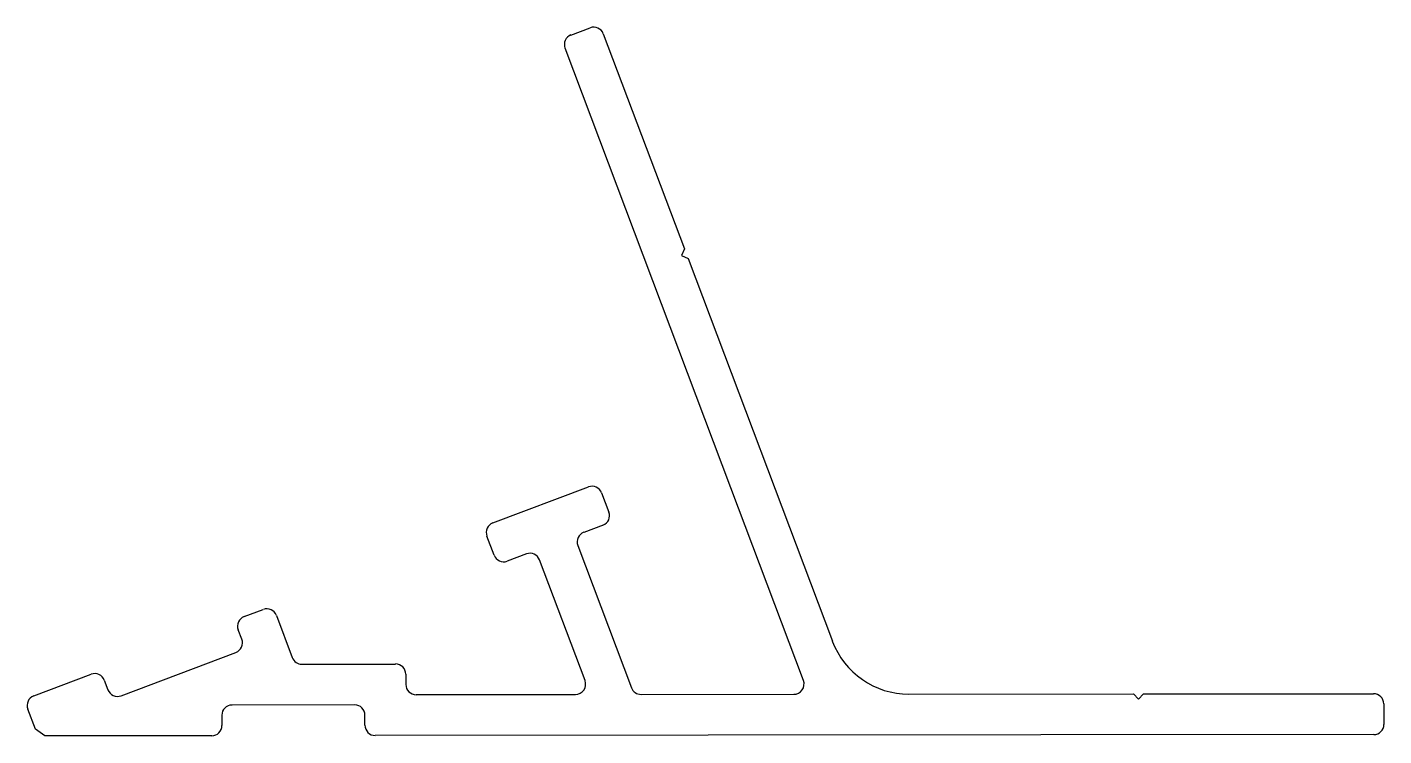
# Model space of a CAD drawing. Header units: inches. Extents: x -47 to 58, y 0 to 55.
import ezdxf

# ---------------------------------------------------------------- set-up
doc = ezdxf.new("R2010")
doc.units = ezdxf.units.IN
doc.header["$MEASUREMENT"] = 0

msp = doc.modelspace()

# ---------------------------------------------------------------- linework, layer by layer
at = {"color": 7, "linetype": 'Continuous'}
for p, q in [((-5.05, 54.64), (-3.56, 55.2)), ((-2.54, 54.74), (3.76, 38.03)), ((7.37, 19.45), (-5.51, 53.62)), ((3.76, 38.03), (3.53, 37.52)), ((3.53, 37.52), (4.04, 37.29)), ((4.04, 37.29), (15.25, 7.54)), ((-11.12, 16.73), (-3.68, 19.53)), ((-2.67, 19.07), (-2.1, 17.58)), ((13.01, 4.49), (7.37, 19.45)), ((-2.56, 16.56), (-4.05, 16)), ((-11.02, 14.22), (-11.58, 15.71)), ((-4.52, 14.98), (-0.35, 3.92)), ((-8.51, 14.32), (-10, 13.76)), ((-3.95, 4.48), (-7.49, 13.86)), ((-30.43, 9.45), (-28.94, 10.01)), ((-27.92, 9.55), (-26.69, 6.27)), ((-30.61, 7.69), (-30.89, 8.43)), ((-39.99, 3.3), (-31.07, 6.66)), ((-25.94, 5.76), (-18.67, 5.77)), ((-46.77, 3.29), (-42.31, 4.97)), ((-41.29, 4.51), (-41.01, 3.77)), ((-17.87, 4.98), (-17.87, 4.18)), ((-17.08, 3.39), (-4.69, 3.4)), ((0.39, 3.41), (12.26, 3.42)), ((21.2, 3.43), (38.63, 3.45)), ((38.63, 3.45), (39.03, 3.05)), ((39.03, 3.05), (39.42, 3.45)), ((39.42, 3.45), (57.28, 3.46)), ((-46.64, 0.7), (-47.23, 2.27)), ((-21.84, 2.59), (-31.37, 2.58)), ((58.08, 2.67), (58.08, 1.08)), ((-32.16, 1.79), (-32.16, 0.99)), ((-21.05, 1.01), (-21.05, 1.8)), ((-45.9, 0.19), (-46.64, 0.7)), ((-32.95, 0.2), (-45.9, 0.19)), ((57.29, 0.29), (-20.25, 0.21))]:
    msp.add_line(p, q, dxfattribs=at)
for centre, radius, start, end in [((-3.28, 54.46), 0.794, 20.6508, 110.6508), ((-4.77, 53.9), 0.794, 110.6508, 200.6508), ((-3.41, 18.79), 0.79, 20.6508, 110.6508), ((-2.84, 17.3), 0.79, 290.6508, 20.6508), ((-10.84, 15.99), 0.79, 110.6508, 200.6508), ((-3.77, 15.26), 0.794, 110.6508, 200.6508), ((-10.28, 14.5), 0.79, 200.6508, 290.6508), ((-8.23, 13.58), 0.794, 20.6508, 110.6508), ((-28.66, 9.27), 0.79, 20.6508, 110.6508), ((-30.15, 8.71), 0.794, 110.6508, 200.6508), ((-31.35, 7.41), 0.794, 290.6508, 20.6508), ((21.19, 9.78), 6.35, 200.6508, 270.0572), ((-25.95, 6.55), 0.79, 200.6508, 270.0572), ((-18.67, 4.98), 0.794, 0.0572, 90.0572), ((-42.03, 4.23), 0.794, 20.6508, 110.6508), ((-4.7, 4.2), 0.794, 270.0572, 20.6508), ((12.26, 4.21), 0.794, 270.0572, 20.6508), ((-46.49, 2.55), 0.794, 110.6508, 200.6508), ((-40.27, 4.05), 0.794, 200.6508, 290.6508), ((-17.08, 4.18), 0.794, 180.0572, 270.0572), ((0.39, 4.2), 0.794, 200.6508, 270.0572), ((57.28, 2.67), 0.794, 0.0572, 90.0572), ((-31.37, 1.79), 0.794, 90.0572, 180.0572), ((-21.84, 1.8), 0.794, 0.0572, 90.0572), ((57.29, 1.08), 0.794, 270.0572, 0.0572), ((-32.95, 0.99), 0.794, 270.0572, 0.0572), ((-20.25, 1.01), 0.794, 180.0572, 270.0572)]:
    msp.add_arc(centre, radius, start, end, dxfattribs=at)

doc.saveas('drawing.dxf')
